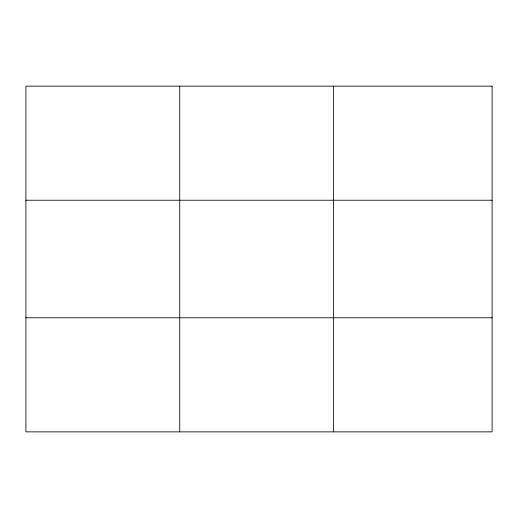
<?xml version="1.0" encoding="UTF-8"?>
<svg xmlns="http://www.w3.org/2000/svg" width="518" height="518" viewBox="0 0 518 518"><rect width="100%" height="100%" fill="white"/><g stroke="black" fill="none" stroke-linecap="round" stroke-linejoin="round"><path stroke-width="0.78" d="M179.746 431.863L179.746 86.137M333.592 431.863L333.592 86.137M25.9 200.226L492.1 200.226M25.9 317.774L492.1 317.774M492.1 86.137L492.1 431.863L25.9 431.863L25.9 86.137L492.1 86.137"/></g></svg>
